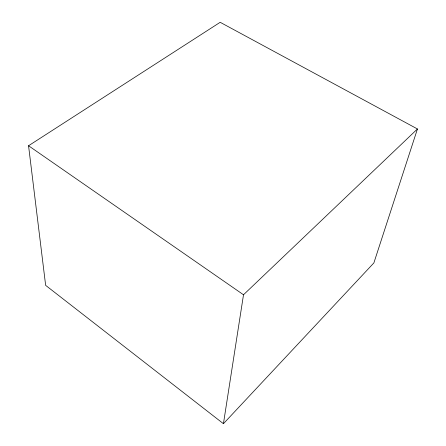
<?xml version="1.0" encoding="UTF-8"?>
<svg xmlns="http://www.w3.org/2000/svg" width="446" height="446" viewBox="0 0 446 446"><rect width="100%" height="100%" fill="white"/><g stroke="black" fill="none" stroke-linecap="round" stroke-linejoin="round"><path stroke-width="0.67" d="M223.435 423.7L243.505 294.773L417.445 128.972L220.179 22.3L28.555 145.747L45.643 285.351L223.435 423.7L373.871 262.928L417.445 128.972M28.555 145.747L243.505 294.773"/></g></svg>
